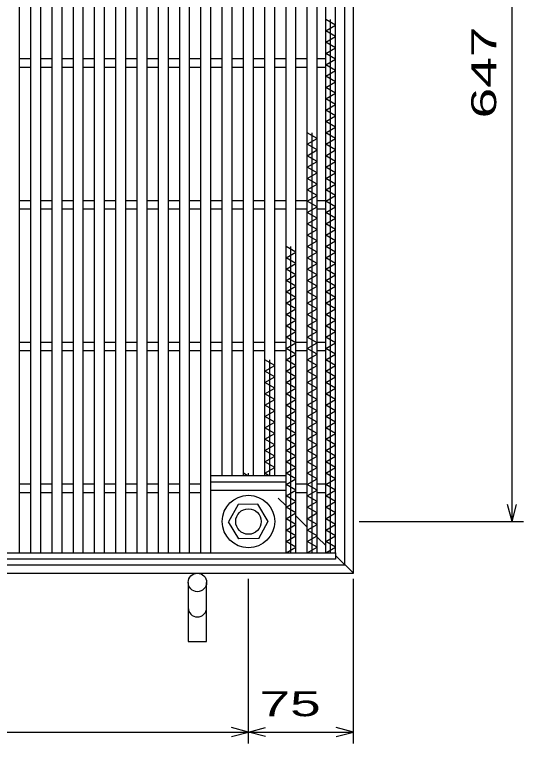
# Model space of a CAD drawing. Units: millimetres, scale not verified. Extents: x -1456 to 1385, y -1026 to 843.
# Drawn here: x -560 to -200, y -362 to 152 of the extents above; entities that cross this region are included whole.
import ezdxf
from ezdxf.enums import TextEntityAlignment as Align

# ---------------------------------------------------------------- set-up
doc = ezdxf.new("R2010")
doc.units = ezdxf.units.MM
doc.header["$LTSCALE"] = 8
doc.linetypes.add('DASHED', pattern=[7.5, 6, -1.5])
for name, color, linetype, lineweight in [('16', 3, 'Continuous', 25), ('19', 6, 'Continuous', 25), ('22', 4, 'Continuous', 25)]:
    doc.layers.add(name, color=color, linetype=linetype, lineweight=lineweight)
doc.styles.add('ベクトル', font='')
doc.styles.get('ベクトル').set_extended_font_data('ベクトル')

msp = doc.modelspace()

# ---------------------------------------------------------------- linework, layer by layer
at = {"layer": '16'}
for p, q in [((-556, -227), (-556, 464)), ((-548, -227), (-548, 464)), ((-541, -227), (-541, 464)), ((-533, -227), (-533, 464)), ((-526, -227), (-526, 464)), ((-518, -227), (-518, 464)), ((-511, -227), (-511, 464)), ((-503, -227), (-503, 464)), ((-496, -227), (-496, 464)), ((-488, -227), (-488, 464)), ((-481, -227), (-481, 464)), ((-473, -227), (-473, 464)), ((-466, -227), (-466, 464)), ((-458, -227), (-458, 464)), ((-451, -227), (-451, 464)), ((-443, -227), (-443, 464)), ((-436, -227), (-436, 464)), ((-428, -227), (-428, 464)), ((-421, -227), (-421, 464)), ((-368, -227), (-368, 464)), ((-361, -227), (-361, 464)), ((-353, -227), (-353, 464)), ((-346, -227), (-346, 464)), ((-340, -227), (-340, 464)), ((-333, -227), (-333, 464)), ((-413, -172.5), (-413, 409.5)), ((-406, -172.5), (-406, 409.5)), ((-398, -172.5), (-398, 409.5)), ((-391, -172.5), (-391, 409.5)), ((-383, -172.5), (-383, 409.5)), ((-376, -172.5), (-376, 409.5)), ((-333, 145), (-340, 149)), ((-340, 141), (-333, 145)), ((-336.5, -227), (-336.5, 149)), ((-333, 137), (-340, 141)), ((-340, 133), (-333, 137)), ((-333, 129), (-340, 133)), ((-340, 125), (-333, 129)), ((-333, 121), (-340, 125)), ((-556, 121.5), (-548, 121.5)), ((-541, 121.5), (-533, 121.5)), ((-526, 121.5), (-518, 121.5)), ((-511, 121.5), (-503, 121.5)), ((-496, 121.5), (-488, 121.5)), ((-481, 121.5), (-473, 121.5)), ((-466, 121.5), (-458, 121.5)), ((-451, 121.5), (-443, 121.5)), ((-436, 121.5), (-428, 121.5)), ((-421, 121.5), (-413, 121.5)), ((-406, 121.5), (-398, 121.5)), ((-391, 121.5), (-383, 121.5)), ((-376, 121.5), (-368, 121.5)), ((-361, 121.5), (-353, 121.5)), ((-346, 121.5), (-340, 121.5)), ((-340, 117), (-333, 121)), ((-556, 115.5), (-548, 115.5)), ((-541, 115.5), (-533, 115.5)), ((-526, 115.5), (-518, 115.5)), ((-511, 115.5), (-503, 115.5)), ((-496, 115.5), (-488, 115.5)), ((-481, 115.5), (-473, 115.5)), ((-466, 115.5), (-458, 115.5)), ((-451, 115.5), (-443, 115.5)), ((-436, 115.5), (-428, 115.5)), ((-421, 115.5), (-413, 115.5)), ((-406, 115.5), (-398, 115.5)), ((-391, 115.5), (-383, 115.5)), ((-376, 115.5), (-368, 115.5)), ((-361, 115.5), (-353, 115.5)), ((-346, 115.5), (-340, 115.5)), ((-333, 113), (-340, 117)), ((-340, 109), (-333, 113)), ((-333, 105), (-340, 109)), ((-340, 101), (-333, 105)), ((-333, 97), (-340, 101)), ((-340, 93), (-333, 97)), ((-333, 89), (-340, 93)), ((-340, 85), (-333, 89)), ((-333, 81), (-340, 85)), ((-340, 77), (-333, 81)), ((-333, 73), (-340, 77)), ((-340, 69), (-333, 73)), ((-346, 65), (-353, 69)), ((-349.5, -227), (-349.5, 69)), ((-333, 65), (-340, 69)), ((-353, 61), (-346, 65)), ((-340, 61), (-333, 65)), ((-346, 57), (-353, 61)), ((-353, 53), (-346, 57)), ((-333, 57), (-340, 61)), ((-340, 53), (-333, 57)), ((-346, 49), (-353, 53)), ((-333, 49), (-340, 53)), ((-353, 45), (-346, 49)), ((-340, 45), (-333, 49)), ((-346, 41), (-353, 45)), ((-333, 41), (-340, 45)), ((-353, 37), (-346, 41)), ((-346, 33), (-353, 37)), ((-340, 37), (-333, 41)), ((-333, 33), (-340, 37)), ((-353, 29), (-346, 33)), ((-340, 29), (-333, 33)), ((-346, 25), (-353, 29)), ((-333, 25), (-340, 29)), ((-556, 21.5), (-548, 21.5)), ((-541, 21.5), (-533, 21.5)), ((-526, 21.5), (-518, 21.5)), ((-511, 21.5), (-503, 21.5)), ((-496, 21.5), (-488, 21.5)), ((-481, 21.5), (-473, 21.5)), ((-466, 21.5), (-458, 21.5)), ((-451, 21.5), (-443, 21.5)), ((-436, 21.5), (-428, 21.5)), ((-421, 21.5), (-413, 21.5)), ((-406, 21.5), (-398, 21.5)), ((-391, 21.5), (-383, 21.5)), ((-376, 21.5), (-368, 21.5)), ((-361, 21.5), (-353, 21.5)), ((-353, 21), (-346, 25)), ((-346, 17), (-353, 21)), ((-346, 21.5), (-340, 21.5)), ((-340, 21), (-333, 25)), ((-333, 17), (-340, 21)), ((-556, 15.5), (-548, 15.5)), ((-541, 15.5), (-533, 15.5)), ((-526, 15.5), (-518, 15.5)), ((-511, 15.5), (-503, 15.5)), ((-496, 15.5), (-488, 15.5)), ((-481, 15.5), (-473, 15.5)), ((-466, 15.5), (-458, 15.5)), ((-451, 15.5), (-443, 15.5)), ((-436, 15.5), (-428, 15.5)), ((-421, 15.5), (-413, 15.5)), ((-406, 15.5), (-398, 15.5)), ((-391, 15.5), (-383, 15.5)), ((-376, 15.5), (-368, 15.5)), ((-361, 15.5), (-353, 15.5)), ((-353, 13), (-346, 17)), ((-346, 15.5), (-340, 15.5)), ((-340, 13), (-333, 17)), ((-346, 9), (-353, 13)), ((-333, 9), (-340, 13)), ((-353, 5), (-346, 9)), ((-340, 5), (-333, 9)), ((-346, 1), (-353, 5)), ((-353, -3), (-346, 1)), ((-333, 1), (-340, 5)), ((-340, -3), (-333, 1)), ((-346, -7), (-353, -3)), ((-333, -7), (-340, -3)), ((-353, -11), (-346, -7)), ((-340, -11), (-333, -7)), ((-361, -15), (-368, -11)), ((-368, -19), (-361, -15)), ((-364.5, -227), (-364.5, -11)), ((-346, -15), (-353, -11)), ((-353, -19), (-346, -15)), ((-333, -15), (-340, -11)), ((-340, -19), (-333, -15)), ((-361, -23), (-368, -19)), ((-346, -23), (-353, -19)), ((-333, -23), (-340, -19)), ((-368, -27), (-361, -23)), ((-353, -27), (-346, -23)), ((-340, -27), (-333, -23)), ((-361, -31), (-368, -27)), ((-346, -31), (-353, -27)), ((-333, -31), (-340, -27)), ((-368, -35), (-361, -31)), ((-361, -39), (-368, -35)), ((-353, -35), (-346, -31)), ((-346, -39), (-353, -35)), ((-340, -35), (-333, -31)), ((-333, -39), (-340, -35)), ((-368, -43), (-361, -39)), ((-353, -43), (-346, -39)), ((-340, -43), (-333, -39)), ((-361, -47), (-368, -43)), ((-346, -47), (-353, -43)), ((-333, -47), (-340, -43)), ((-368, -51), (-361, -47)), ((-361, -55), (-368, -51)), ((-353, -51), (-346, -47)), ((-346, -55), (-353, -51)), ((-340, -51), (-333, -47)), ((-333, -55), (-340, -51)), ((-368, -59), (-361, -55)), ((-353, -59), (-346, -55)), ((-340, -59), (-333, -55)), ((-361, -63), (-368, -59)), ((-346, -63), (-353, -59)), ((-333, -63), (-340, -59)), ((-368, -67), (-361, -63)), ((-353, -67), (-346, -63)), ((-340, -67), (-333, -63)), ((-361, -71), (-368, -67)), ((-368, -75), (-361, -71)), ((-346, -71), (-353, -67)), ((-353, -75), (-346, -71)), ((-333, -71), (-340, -67)), ((-340, -75), (-333, -71)), ((-361, -79), (-368, -75)), ((-346, -79), (-353, -75)), ((-333, -79), (-340, -75)), ((-556, -78.5), (-548, -78.5)), ((-541, -78.5), (-533, -78.5)), ((-526, -78.5), (-518, -78.5)), ((-511, -78.5), (-503, -78.5)), ((-496, -78.5), (-488, -78.5)), ((-481, -78.5), (-473, -78.5)), ((-466, -78.5), (-458, -78.5)), ((-451, -78.5), (-443, -78.5)), ((-436, -78.5), (-428, -78.5)), ((-421, -78.5), (-413, -78.5)), ((-406, -78.5), (-398, -78.5)), ((-391, -78.5), (-383, -78.5)), ((-376, -78.5), (-368, -78.5)), ((-368, -83), (-361, -79)), ((-361, -78.5), (-353, -78.5)), ((-353, -83), (-346, -79)), ((-346, -78.5), (-340, -78.5)), ((-340, -83), (-333, -79)), ((-556, -84.5), (-548, -84.5)), ((-541, -84.5), (-533, -84.5)), ((-526, -84.5), (-518, -84.5)), ((-511, -84.5), (-503, -84.5)), ((-496, -84.5), (-488, -84.5)), ((-481, -84.5), (-473, -84.5)), ((-466, -84.5), (-458, -84.5)), ((-451, -84.5), (-443, -84.5)), ((-436, -84.5), (-428, -84.5)), ((-421, -84.5), (-413, -84.5)), ((-406, -84.5), (-398, -84.5)), ((-391, -84.5), (-383, -84.5)), ((-376, -84.5), (-368, -84.5)), ((-361, -87), (-368, -83)), ((-368, -91), (-361, -87)), ((-361, -84.5), (-353, -84.5)), ((-346, -87), (-353, -83)), ((-353, -91), (-346, -87)), ((-346, -84.5), (-340, -84.5)), ((-333, -87), (-340, -83)), ((-340, -91), (-333, -87)), ((-376, -95), (-383, -91)), ((-379.5, -172.5), (-379.5, -91)), ((-361, -95), (-368, -91)), ((-346, -95), (-353, -91)), ((-333, -95), (-340, -91)), ((-383, -99), (-376, -95)), ((-368, -99), (-361, -95)), ((-353, -99), (-346, -95)), ((-340, -99), (-333, -95)), ((-376, -103), (-383, -99)), ((-361, -103), (-368, -99)), ((-346, -103), (-353, -99)), ((-333, -103), (-340, -99)), ((-383, -107), (-376, -103)), ((-376, -111), (-383, -107)), ((-368, -107), (-361, -103)), ((-361, -111), (-368, -107)), ((-353, -107), (-346, -103)), ((-346, -111), (-353, -107)), ((-340, -107), (-333, -103)), ((-333, -111), (-340, -107)), ((-383, -115), (-376, -111)), ((-368, -115), (-361, -111)), ((-353, -115), (-346, -111)), ((-340, -115), (-333, -111)), ((-376, -119), (-383, -115)), ((-361, -119), (-368, -115)), ((-346, -119), (-353, -115)), ((-333, -119), (-340, -115)), ((-383, -123), (-376, -119)), ((-376, -127), (-383, -123)), ((-368, -123), (-361, -119)), ((-361, -127), (-368, -123)), ((-353, -123), (-346, -119)), ((-346, -127), (-353, -123)), ((-340, -123), (-333, -119)), ((-333, -127), (-340, -123)), ((-383, -131), (-376, -127)), ((-368, -131), (-361, -127)), ((-353, -131), (-346, -127)), ((-340, -131), (-333, -127)), ((-376, -135), (-383, -131)), ((-361, -135), (-368, -131)), ((-346, -135), (-353, -131)), ((-333, -135), (-340, -131)), ((-383, -139), (-376, -135)), ((-368, -139), (-361, -135)), ((-353, -139), (-346, -135)), ((-340, -139), (-333, -135)), ((-376, -143), (-383, -139)), ((-383, -147), (-376, -143)), ((-361, -143), (-368, -139)), ((-368, -147), (-361, -143)), ((-346, -143), (-353, -139)), ((-353, -147), (-346, -143)), ((-333, -143), (-340, -139)), ((-340, -147), (-333, -143)), ((-376, -151), (-383, -147)), ((-361, -151), (-368, -147)), ((-346, -151), (-353, -147)), ((-333, -151), (-340, -147)), ((-383, -155), (-376, -151)), ((-368, -155), (-361, -151)), ((-353, -155), (-346, -151)), ((-340, -155), (-333, -151)), ((-376, -159), (-383, -155)), ((-383, -163), (-376, -159)), ((-361, -159), (-368, -155)), ((-368, -163), (-361, -159)), ((-346, -159), (-353, -155)), ((-353, -163), (-346, -159)), ((-333, -159), (-340, -155)), ((-340, -163), (-333, -159)), ((-376, -167), (-383, -163)), ((-361, -167), (-368, -163)), ((-346, -167), (-353, -163)), ((-333, -167), (-340, -163)), ((-383, -171), (-376, -167)), ((-368, -171), (-361, -167)), ((-353, -171), (-346, -167)), ((-340, -171), (-333, -167)), ((-421, -172.5), (-368, -172.5)), ((-421, -177), (-421, -172.5)), ((-395.38, -172.5), (-398, -171)), ((-394.5, -172.5), (-394.5, -171)), ((-380.38, -172.5), (-383, -171)), ((-361, -175), (-368, -171)), ((-368, -177), (-368, -172.5)), ((-346, -175), (-353, -171)), ((-333, -175), (-340, -171)), ((-556, -178.5), (-548, -178.5)), ((-541, -178.5), (-533, -178.5)), ((-526, -178.5), (-518, -178.5)), ((-511, -178.5), (-503, -178.5)), ((-496, -178.5), (-488, -178.5)), ((-481, -178.5), (-473, -178.5)), ((-466, -178.5), (-458, -178.5)), ((-451, -178.5), (-443, -178.5)), ((-436, -178.5), (-428, -178.5)), ((-421, -177), (-368, -177)), ((-368, -179), (-361, -175)), ((-361, -183), (-368, -179)), ((-361, -178.5), (-353, -178.5)), ((-353, -179), (-346, -175)), ((-346, -183), (-353, -179)), ((-346, -178.5), (-340, -178.5)), ((-340, -179), (-333, -175)), ((-333, -183), (-340, -179)), ((-556, -184.5), (-548, -184.5)), ((-541, -184.5), (-533, -184.5)), ((-526, -184.5), (-518, -184.5)), ((-511, -184.5), (-503, -184.5)), ((-496, -184.5), (-488, -184.5)), ((-481, -184.5), (-473, -184.5)), ((-466, -184.5), (-458, -184.5)), ((-451, -184.5), (-443, -184.5)), ((-436, -184.5), (-428, -184.5)), ((-421, -183), (-368, -183)), ((-368, -187), (-361, -183)), ((-361, -184.5), (-353, -184.5)), ((-353, -187), (-346, -183)), ((-346, -184.5), (-340, -184.5)), ((-340, -187), (-333, -183)), ((-361, -191), (-368, -187)), ((-346, -191), (-353, -187)), ((-333, -191), (-340, -187)), ((-401.79, -193.05), (-408.5, -205.34)), ((-387.8, -192.71), (-401.79, -193.05)), ((-380.5, -205), (-387.8, -192.71)), ((-368, -195), (-361, -191)), ((-361, -199), (-368, -195)), ((-353, -195), (-346, -191)), ((-346, -199), (-353, -195)), ((-340, -195), (-333, -191)), ((-333, -199), (-340, -195)), ((-368, -203), (-361, -199)), ((-353, -203), (-346, -199)), ((-340, -203), (-333, -199)), ((-401.2, -217.29), (-408.5, -205.34)), ((-387.21, -216.95), (-380.5, -204.66)), ((-361, -207), (-368, -203)), ((-346, -207), (-353, -203)), ((-333, -207), (-340, -203)), ((-368, -211), (-361, -207)), ((-353, -211), (-346, -207)), ((-340, -211), (-333, -207)), ((-361, -215), (-368, -211)), ((-368, -219), (-361, -215)), ((-346, -215), (-353, -211)), ((-353, -219), (-346, -215)), ((-333, -215), (-340, -211)), ((-340, -219), (-333, -215)), ((-387.21, -216.95), (-401.2, -217.29)), ((-361, -223), (-368, -219)), ((-346, -223), (-353, -219)), ((-333, -223), (-340, -219)), ((-368, -227), (-361, -223)), ((-353, -227), (-346, -223)), ((-340, -227), (-333, -223)), ((-1028, -227), (-333, -227)), ((-563, -227), (-556, -227)), ((-548, -227), (-541, -227)), ((-533, -227), (-526, -227)), ((-518, -227), (-511, -227)), ((-503, -227), (-496, -227)), ((-488, -227), (-481, -227)), ((-473, -227), (-466, -227)), ((-458, -227), (-451, -227)), ((-443, -227), (-436, -227)), ((-428, -227), (-421, -227)), ((-413, -227), (-406, -227)), ((-398, -227), (-391, -227)), ((-383, -227), (-376, -227)), ((-368, -227), (-361, -227)), ((-353, -227), (-346, -227)), ((-340, -227), (-333, -227)), ((-333, -227), (-333, -231.5)), ((-333, -231.5), (-1028, -231.5))]:
    msp.add_line(p, q, dxfattribs=at)
for radius in [18.5, 9]:
    msp.add_circle((-394.5, -205), radius, dxfattribs=at)
at = {"layer": '19'}
for p, q in [((-320.5, -241.5), (-320.5, 478.5)), ((-326.5, -235.5), (-326.5, 472.5)), ((-1034.5, -235.5), (-326.5, -235.5)), ((-1040.5, -241.5), (-320.5, -241.5)), ((-437, -248), (-437, -289.62)), ((-424, -289.62), (-424, -248)), ((-437, -289.62), (-424, -289.62))]:
    msp.add_line(p, q, dxfattribs=at)
at = {"layer": '19', "linetype": 'DASHED'}
for p, q in [((-368, -194), (-373.5, -188.5)), ((-353, -209), (-361, -201)), ((-340, -222), (-346, -216)), ((-320.5, -241.5), (-333, -229))]:
    msp.add_line(p, q, dxfattribs=at)
at = {"layer": '19'}
msp.add_circle((-430.5, -248), 6.5, dxfattribs=at)
msp.add_arc((-430.5, -265.84), 6.5, 180, 0, dxfattribs=at)
at = {"layer": '22'}
for p, q in [((-208.5, -205), (-208.5, 442)), ((-208.5, -205), (-211.7, -193)), ((-208.5, -205), (-205.3, -193)), ((-316.5, -205), (-200.5, -205)), ((-394.5, -361.5), (-394.5, -245.5)), ((-320.5, -361.5), (-320.5, -245.5)), ((-964.5, -353.5), (-394.5, -353.5)), ((-394.5, -353.5), (-406.5, -350.3)), ((-406.5, -356.7), (-394.5, -353.5)), ((-394.5, -353.5), (-382.5, -350.3)), ((-382.5, -356.7), (-394.5, -353.5)), ((-394.5, -353.5), (-320.5, -353.5)), ((-320.5, -353.5), (-332.5, -350.3)), ((-332.5, -356.7), (-320.5, -353.5))]:
    msp.add_line(p, q, dxfattribs=at)

# ---------------------------------------------------------------- texts
at = {"layer": '22', "color": 2, "style": 'ベクトル', "width": 1.65}
msp.add_text(' 647 ', height=17.6, rotation=90, dxfattribs=at).set_placement((-228.5, 68.5), align=Align.MIDDLE_LEFT)
msp.add_text(' 75 ', height=17.6, dxfattribs=at).set_placement((-397.5, -333.5), align=Align.MIDDLE_LEFT)

doc.saveas('drawing.dxf')
